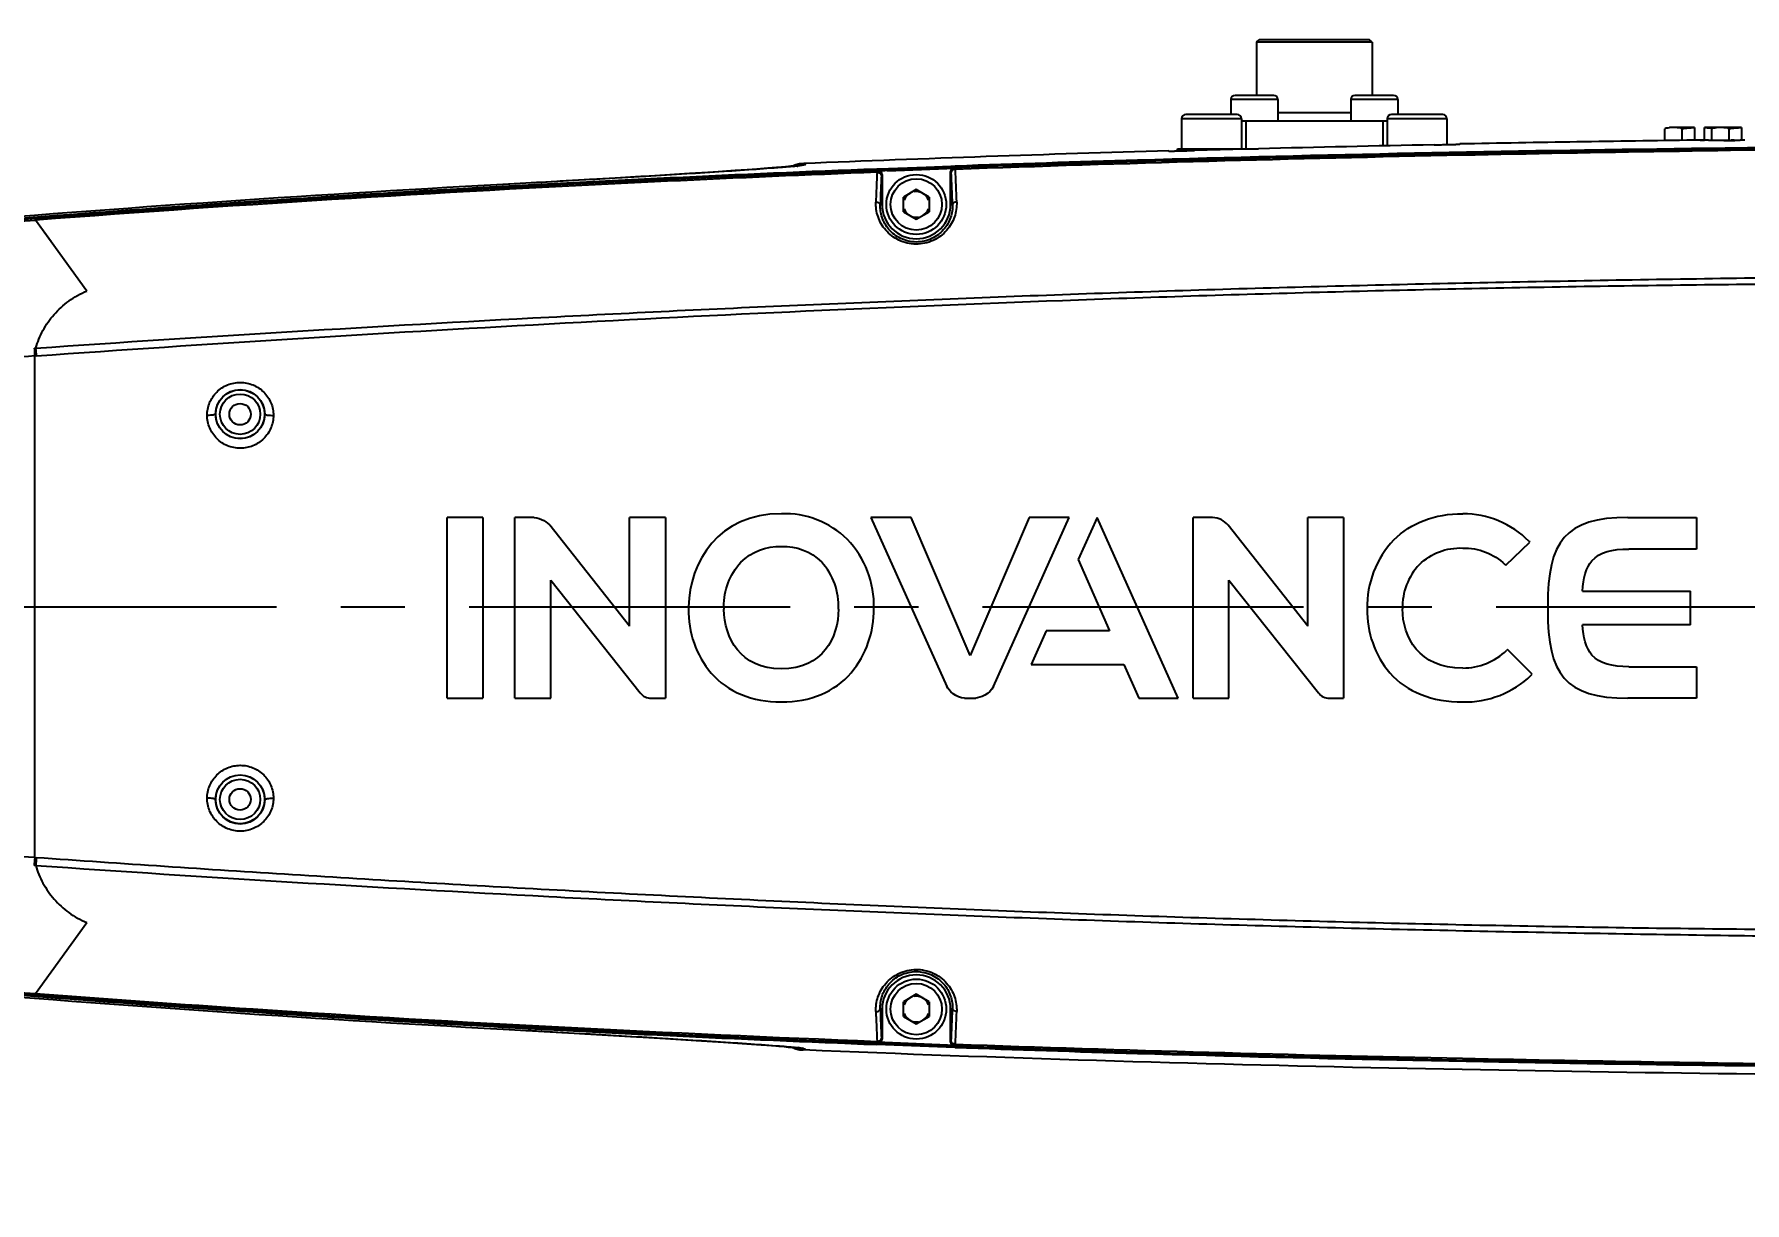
# Model space of a CAD drawing. Header units: millimetres. Extents: x 5828 to 6704, y 123 to 421.
# Drawn here: x 6557.92 to 6567.92, y 354.29 to 361.11 of the extents above; entities that cross this region are included whole.
import ezdxf

# ---------------------------------------------------------------- set-up
doc = ezdxf.new("R2010")
doc.units = ezdxf.units.MM
doc.linetypes.add('CENTER', pattern=[0.6, 0.375, -0.075, 0.075, -0.075])
for name, color, linetype in [('中心线', 7, 'Continuous'), ('外形图', 7, 'Continuous'), ('尺寸标注', 7, 'Continuous'), ('运动范围', 7, 'Continuous')]:
    doc.layers.add(name, color=color, linetype=linetype)
doc.styles.add('微软雅黑', font='msyh.ttc', dxfattribs={"height": 1.5})
doc.dimstyles.new('尺寸标注_1_20比例', dxfattribs={"dimtxt": 1.5, "dimasz": 1.25, "dimexe": 0.5, "dimexo": 0.4, "dimgap": 0.5, "dimtad": 1, "dimdec": 1, "dimlfac": 20, "dimdsep": 46, "dimtxsty": '微软雅黑', "dimcen": 0.09, "dimadec": 0, "dimazin": 0, "dimtp": 0.01, "dimtm": 0.01, "dimtfac": 1, "dimtdec": 1, "dimtofl": 0, "dimtmove": 0, "dimatfit": 3, "dimfxl": 1, "dimtolj": 1, "dimarcsym": 0})

# ---------------------------------------------------------------- blocks, each defined once
blk = doc.blocks.new('*D1121')
at = {"layer": 'Defpoints', "color": 0}
for p in [(6578.1257, 376.8637), (6520.5215, 313.0187), (6575.7198, 313.0187)]:
    blk.add_point(p, dxfattribs=at)
at = {"layer": '尺寸标注', "color": 0, "lineweight": -2}
for p, q in [((6577.7257, 376.8637), (6520.0215, 376.8637)), ((6520.5215, 375.6137), (6520.5215, 314.2687)), ((6575.3198, 313.0187), (6520.0215, 313.0187))]:
    blk.add_line(p, q, dxfattribs=at)
at = {"layer": '尺寸标注', "color": 0}
for points in [[(6520.7298, 375.6137), (6520.3132, 375.6137), (6520.5215, 376.8637)], [(6520.3132, 314.2687), (6520.7298, 314.2687), (6520.5215, 313.0187)]]:
    blk.add_solid(points, dxfattribs=at)
at = {"layer": '尺寸标注', "color": 0, "insert": (6519.2425, 344.9412), "char_height": 1.5, "attachment_point": 5, "rotation": 90, "style": '微软雅黑'}
blk.add_mtext('\\A1;1276.9', dxfattribs=at)
blk = doc.blocks.new('*D1122')
at = {"layer": 'Defpoints', "color": 0}
for p in [(6578.1257, 376.8637), (6512.573, 295.837), (6562.039, 295.837)]:
    blk.add_point(p, dxfattribs=at)
at = {"layer": '尺寸标注', "color": 0, "lineweight": -2}
for p, q in [((6577.7257, 376.8637), (6512.073, 376.8637)), ((6512.573, 375.6137), (6512.573, 297.087)), ((6561.639, 295.837), (6512.073, 295.837))]:
    blk.add_line(p, q, dxfattribs=at)
at = {"layer": '尺寸标注', "color": 0}
for points in [[(6512.7814, 375.6137), (6512.3647, 375.6137), (6512.573, 376.8637)], [(6512.3647, 297.087), (6512.7814, 297.087), (6512.573, 295.837)]]:
    blk.add_solid(points, dxfattribs=at)
at = {"layer": '尺寸标注', "color": 0, "insert": (6511.2935, 337.1476), "char_height": 1.5, "attachment_point": 5, "rotation": 90, "style": '微软雅黑'}
blk.add_mtext('\\A1;1620.5', dxfattribs=at)

msp = doc.modelspace()

# ---------------------------------------------------------------- linework, layer by layer
at = {"layer": '中心线', "linetype": 'CENTER', "ltscale": 5}
msp.add_line((6551.4631, 357.7687), (6583.6525, 357.7687), dxfattribs=at)
at = {"layer": '外形图', "color": 7, "linetype": 'Continuous'}
for p, q in [((6565.0632, 361.0662), (6565.0782, 361.0812)), ((6565.0632, 361.0662), (6565.0632, 360.7562)), ((6565.7382, 361.0662), (6565.0632, 361.0662)), ((6565.7232, 361.0812), (6565.0782, 361.0812)), ((6565.7382, 361.0662), (6565.7232, 361.0812)), ((6565.7382, 361.0662), (6565.7382, 360.7562)), ((6565.1633, 360.7562), (6564.9382, 360.7562)), ((6565.8633, 360.7562), (6565.6382, 360.7562)), ((6564.9508, 360.6437), (6564.6507, 360.6437)), ((6564.9132, 360.7312), (6564.9132, 360.6437)), ((6565.1882, 360.7312), (6564.9132, 360.7312)), ((6565.1882, 360.7312), (6565.1882, 360.6062)), ((6565.1882, 360.6562), (6565.6132, 360.6562)), ((6565.6132, 360.7312), (6565.6132, 360.6062)), ((6565.8882, 360.7312), (6565.6132, 360.7312)), ((6566.1508, 360.6437), (6565.8507, 360.6437)), ((6565.8882, 360.7312), (6565.8882, 360.6437)), ((6564.6257, 360.6187), (6564.6257, 360.4437)), ((6564.9757, 360.6187), (6564.6257, 360.6187)), ((6564.9757, 360.6187), (6564.9757, 360.4437)), ((6565.8257, 360.6062), (6564.9757, 360.6062)), ((6565.0007, 360.6062), (6565.0007, 360.4437)), ((6565.8007, 360.6062), (6565.8007, 360.4607)), ((6565.8257, 360.6187), (6565.8257, 360.4613)), ((6566.1757, 360.6187), (6565.8257, 360.6187)), ((6566.1757, 360.6187), (6566.1757, 360.4687)), ((6567.4486, 360.4911), (6567.4486, 360.5615)), ((6567.6207, 360.5687), (6567.4757, 360.5687)), ((6567.5497, 360.4932), (6567.5497, 360.5615)), ((6567.6207, 360.5684), (6567.6207, 360.4937)), ((6567.8957, 360.5687), (6567.6807, 360.5687)), ((6567.6807, 360.4937), (6567.6807, 360.5684)), ((6567.7236, 360.4948), (6567.7236, 360.5615)), ((6567.8247, 360.4953), (6567.8247, 360.5615)), ((6567.8957, 360.5684), (6567.8957, 360.496)), ((6564.6007, 360.4315), (6564.6007, 360.4437)), ((6564.6007, 360.4437), (6565.0749, 360.4437)), ((6565.0749, 360.4438), (6564.7007, 360.434)), ((6564.7507, 360.4437), (6564.7507, 360.4353)), ((6567.7032, 360.4952), (6567.6199, 360.4942)), ((6567.6807, 360.4949), (6567.6199, 360.4942)), ((6567.6547, 360.4946), (6567.6808, 360.4949)), ((6567.7923, 360.495), (6567.7944, 360.495)), ((6567.7925, 360.4924), (6567.8565, 360.4932)), ((6567.8314, 360.4931), (6567.7925, 360.4926)), ((6567.7925, 360.4924), (6567.8245, 360.493)), ((6567.7925, 360.4926), (6567.7925, 360.4924)), ((6567.7944, 360.495), (6567.7999, 360.4951)), ((6567.8245, 360.493), (6567.8565, 360.493)), ((6567.8534, 360.4949), (6567.8367, 360.4947)), ((6567.8885, 360.4938), (6567.8534, 360.4934)), ((6567.8565, 360.493), (6567.8885, 360.4936)), ((6567.8565, 360.4932), (6567.8885, 360.4936)), ((6567.888, 360.4959), (6567.8953, 360.496)), ((6567.8885, 360.4936), (6567.8885, 360.4938)), ((6567.8953, 360.496), (6567.9153, 360.4962)), ((6562.2644, 360.3331), (6562.2009, 360.3283)), ((6562.2598, 360.334), (6562.2088, 360.33)), ((6562.2877, 360.3364), (6562.2598, 360.334)), ((6562.3145, 360.3371), (6562.2644, 360.3331)), ((6562.311, 360.3385), (6562.2877, 360.3364)), ((6562.33, 360.3403), (6562.311, 360.3385)), ((6562.3414, 360.3395), (6562.3145, 360.3371)), ((6562.3632, 360.3415), (6562.3414, 360.3395)), ((6562.3663, 360.3479), (6562.353, 360.3405)), ((6562.3858, 360.3545), (6562.3663, 360.3479)), ((6562.3732, 360.345), (6562.3699, 360.3422)), ((6562.4036, 360.3569), (6562.3858, 360.3545)), ((6562.4026, 360.3472), (6562.3978, 360.3456)), ((6562.3985, 360.3457), (6562.3978, 360.3456)), ((6562.4188, 360.3575), (6562.4036, 360.3569)), ((6562.4096, 360.3475), (6562.4161, 360.3496)), ((6562.4161, 360.3496), (6562.4226, 360.3516)), ((6562.4242, 360.353), (6562.419, 360.3519)), ((6562.4226, 360.3516), (6562.4291, 360.3533)), ((6562.4242, 360.3531), (6562.4292, 360.3533)), ((6562.8454, 360.3256), (6563.2783, 360.3418)), ((6563.3002, 360.3415), (6562.8562, 360.3249)), ((6563.2783, 360.3418), (6563.2985, 360.3425)), ((6563.2787, 360.3353), (6563.2998, 360.3361)), ((6563.2985, 360.3425), (6563.3034, 360.3427)), ((6563.2998, 360.3361), (6563.3038, 360.3328)), ((6563.3034, 360.3416), (6563.3002, 360.3415)), ((6560.8608, 360.2466), (6560.6613, 360.2355)), ((6560.702, 360.2377), (6560.6613, 360.2355)), ((6560.6613, 360.2355), (6560.6613, 360.2354)), ((6561.1019, 360.2603), (6560.8166, 360.2441)), ((6561.3162, 360.2728), (6560.9944, 360.254)), ((6561.2174, 360.2667), (6561.1078, 360.2604)), ((6561.5484, 360.2866), (6561.2174, 360.2667)), ((6561.4247, 360.2788), (6561.323, 360.2728)), ((6561.6167, 360.2903), (6561.4247, 360.2788)), ((6561.7505, 360.2991), (6561.5484, 360.2866)), ((6561.7935, 360.3012), (6561.6167, 360.2903)), ((6561.8938, 360.3082), (6561.7505, 360.2991)), ((6561.9527, 360.3114), (6561.7935, 360.3012)), ((6562.0184, 360.3165), (6561.8938, 360.3082)), ((6562.0901, 360.3205), (6561.9527, 360.3114)), ((6562.1233, 360.3238), (6562.0184, 360.3165)), ((6562.2009, 360.3283), (6562.0901, 360.3205)), ((6562.2088, 360.33), (6562.1233, 360.3238)), ((6562.8562, 360.3249), (6562.8454, 360.3245)), ((6562.8458, 360.3156), (6562.8498, 360.3193)), ((6562.8458, 360.3156), (6562.8461, 360.3066)), ((6563.3038, 360.3319), (6562.8459, 360.3124)), ((6562.8717, 360.2907), (6562.8757, 360.2943)), ((6562.8757, 360.2943), (6562.8757, 360.1187)), ((6562.9076, 360.315), (6563.3038, 360.3315)), ((6563.2757, 360.1187), (6563.2757, 360.3111)), ((6563.2757, 360.3111), (6563.2797, 360.3078)), ((6563.0757, 360.2053), (6563.0007, 360.162)), ((6563.0007, 360.0754), (6563.0007, 360.162)), ((6563.1507, 360.162), (6563.0757, 360.2053)), ((6563.1507, 360.162), (6563.1507, 360.0754)), ((6562.8649, 360.1187), (6562.8757, 360.1187)), ((6563.0007, 360.0754), (6563.0757, 360.0321)), ((6563.0757, 360.0321), (6563.1507, 360.0754)), ((6563.2757, 360.1187), (6563.2871, 360.1187)), ((6558.2306, 359.6129), (6557.9312, 360.0277)), ((6558.0241, 359.899), (6557.9312, 360.0277)), ((6557.9257, 356.3035), (6557.9257, 359.2343)), ((6560.3359, 357.2354), (6560.3359, 358.2903)), ((6560.544, 358.2903), (6560.3359, 358.2903)), ((6560.544, 358.2903), (6560.544, 357.2354)), ((6560.7302, 357.2346), (6560.7302, 358.2895)), ((6560.8441, 358.2895), (6560.7302, 358.2895)), ((6561.3999, 357.6561), (6560.9345, 358.2449)), ((6561.3999, 357.6561), (6561.3999, 358.2911)), ((6561.6096, 358.2911), (6561.3999, 358.2911)), ((6561.6096, 358.2911), (6561.6096, 357.2346)), ((6562.8108, 358.2903), (6563.2536, 357.303)), ((6563.0453, 358.2903), (6562.8108, 358.2903)), ((6563.39, 357.4842), (6563.0453, 358.2903)), ((6563.7348, 358.2903), (6563.39, 357.4842)), ((6563.5264, 357.3027), (6563.9694, 358.2903)), ((6563.9694, 358.2903), (6563.7348, 358.2903)), ((6564.1321, 358.2903), (6564.0221, 358.0451)), ((6564.6053, 357.2354), (6564.1321, 358.2903)), ((6564.6926, 357.2346), (6564.6926, 358.2895)), ((6564.8065, 358.2895), (6564.6926, 358.2895)), ((6565.3623, 357.6561), (6564.8969, 358.2449)), ((6565.3623, 357.6561), (6565.3623, 358.2911)), ((6565.572, 358.2911), (6565.3623, 358.2911)), ((6565.572, 358.2911), (6565.572, 357.2346)), ((6567.233, 358.2903), (6567.6327, 358.2903)), ((6567.6327, 358.2903), (6567.6327, 358.1063)), ((6566.5192, 358.0111), (6566.6596, 358.1467)), ((6566.6596, 358.1467), (6566.6549, 358.1515)), ((6564.0221, 358.0451), (6564.204, 357.6281)), ((6567.6327, 358.1063), (6567.2377, 358.1063)), ((6566.5146, 358.0156), (6566.5192, 358.0111)), ((6560.9399, 357.2346), (6560.9399, 357.9244)), ((6560.9399, 357.9244), (6561.4622, 357.2665)), ((6564.9023, 357.2346), (6564.9023, 357.9244)), ((6564.9023, 357.9244), (6565.4246, 357.2665)), ((6566.967, 357.8608), (6567.5984, 357.8608)), ((6567.5984, 357.6643), (6567.5984, 357.8608)), ((6566.7642, 357.776), (6566.7641, 357.7626)), ((6566.7641, 357.7626), (6566.7642, 357.7491)), ((6567.5984, 357.6643), (6566.967, 357.6643)), ((6563.835, 357.6281), (6563.747, 357.4318)), ((6564.204, 357.6281), (6563.835, 357.6281)), ((6566.5297, 357.5192), (6566.525, 357.5145)), ((6566.6729, 357.3743), (6566.5297, 357.5192)), ((6563.747, 357.4318), (6564.2887, 357.4318)), ((6564.2887, 357.4318), (6564.3765, 357.2354)), ((6566.6682, 357.3697), (6566.6729, 357.3743)), ((6567.2377, 357.4189), (6567.6327, 357.4189)), ((6567.6327, 357.4189), (6567.6327, 357.2349)), ((6560.3359, 357.2354), (6560.544, 357.2354)), ((6563.3577, 357.2357), (6563.4225, 357.2357)), ((6564.3765, 357.2354), (6564.6053, 357.2354)), ((6567.6327, 357.2349), (6567.233, 357.2349)), ((6560.7302, 357.2346), (6560.9399, 357.2346)), ((6561.5272, 357.2346), (6561.6096, 357.2346)), ((6564.6926, 357.2346), (6564.9023, 357.2346)), ((6565.4897, 357.2346), (6565.572, 357.2346)), ((6557.9312, 355.5098), (6558.2306, 355.9245)), ((6563.0757, 355.5053), (6563.0007, 355.462)), ((6563.0007, 355.3754), (6563.0007, 355.462)), ((6563.1507, 355.462), (6563.0757, 355.5053)), ((6563.1507, 355.462), (6563.1507, 355.3754)), ((6562.8757, 355.4187), (6562.8649, 355.4187)), ((6562.8757, 355.4187), (6562.8757, 355.2432)), ((6563.0007, 355.3754), (6563.0757, 355.3321)), ((6563.0757, 355.3321), (6563.1507, 355.3754)), ((6563.2757, 355.2263), (6563.2757, 355.4187)), ((6563.2871, 355.4187), (6563.2757, 355.4187)), ((6560.6614, 355.302), (6560.6614, 355.3019)), ((6560.6614, 355.302), (6560.7, 355.2999)), ((6560.6614, 355.3019), (6561.0403, 355.2809)), ((6560.9109, 355.288), (6561.4069, 355.2597)), ((6561.2004, 355.2715), (6561.4132, 355.259)), ((6561.4069, 355.2597), (6561.6263, 355.2466)), ((6561.4132, 355.259), (6561.6097, 355.2471)), ((6561.6097, 355.2471), (6561.7898, 355.2359)), ((6561.6263, 355.2466), (6561.826, 355.2342)), ((6562.8757, 355.2432), (6562.8717, 355.2468)), ((6561.7898, 355.2359), (6561.9503, 355.2255)), ((6561.826, 355.2342), (6561.9604, 355.2256)), ((6561.9503, 355.2255), (6562.086, 355.2163)), ((6561.9604, 355.2256), (6562.0783, 355.2178)), ((6562.0783, 355.2178), (6562.1773, 355.2109)), ((6562.086, 355.2163), (6562.169, 355.2104)), ((6562.169, 355.2104), (6562.2361, 355.2053)), ((6562.1773, 355.2109), (6562.2563, 355.205)), ((6562.2361, 355.2053), (6562.2726, 355.2024)), ((6562.2563, 355.205), (6562.2988, 355.2016)), ((6562.3531, 355.1969), (6562.3664, 355.1895)), ((6562.3664, 355.1895), (6562.3859, 355.183)), ((6562.3732, 355.1925), (6562.3699, 355.1953)), ((6562.3859, 355.183), (6562.4036, 355.1806)), ((6562.4189, 355.1801), (6562.4036, 355.1806)), ((6562.4036, 355.1806), (6562.4036, 355.1806)), ((6562.4189, 355.1799), (6562.4036, 355.1806)), ((6562.4161, 355.1878), (6562.4096, 355.19)), ((6562.4119, 355.1875), (6562.4191, 355.1856)), ((6562.4174, 355.1821), (6562.42, 355.183)), ((6562.4174, 355.1821), (6562.42, 355.1828)), ((6562.4191, 355.1856), (6562.4254, 355.1842)), ((6562.4241, 355.1844), (6562.4292, 355.1842)), ((6562.8454, 355.213), (6563.3002, 355.196)), ((6562.9087, 355.2095), (6562.8454, 355.2119)), ((6562.8461, 355.2309), (6562.8458, 355.2218)), ((6562.8498, 355.2182), (6562.8458, 355.2218)), ((6563.3038, 355.206), (6562.8459, 355.225)), ((6562.8707, 355.224), (6563.3038, 355.2056)), ((6563.3034, 355.1948), (6562.9087, 355.2095)), ((6563.2797, 355.2296), (6563.2757, 355.2263)), ((6563.2998, 355.2014), (6563.2787, 355.2021)), ((6563.3038, 355.2047), (6563.2998, 355.2014)), ((6563.3002, 355.196), (6563.3034, 355.1959))]:
    msp.add_line(p, q, dxfattribs=at)
for points in [[(6562.3586, 360.3436), (6562.3553, 360.3432), (6562.3505, 360.3425), (6562.3447, 360.3419), (6562.3379, 360.3411), (6562.33, 360.3403)], [(6562.3801, 360.3433), (6562.3723, 360.3424), (6562.3632, 360.3415)], [(6562.3978, 360.3456), (6562.3957, 360.3453), (6562.3918, 360.3447), (6562.3866, 360.344), (6562.3801, 360.3433)], [(6562.419, 360.3518), (6562.4121, 360.35), (6562.4026, 360.3472)], [(6562.4242, 360.3528), (6562.4258, 360.3531), (6562.4275, 360.3532), (6562.4292, 360.3533)], [(6562.2726, 355.2024), (6562.303, 355.1997), (6562.316, 355.1985), (6562.3275, 355.1974), (6562.3374, 355.1964), (6562.3458, 355.1955), (6562.3524, 355.1947), (6562.3575, 355.194)], [(6562.2988, 355.2016), (6562.3339, 355.1987), (6562.3488, 355.1973), (6562.3618, 355.1961), (6562.3729, 355.195), (6562.3821, 355.194), (6562.3893, 355.1931), (6562.3946, 355.1924), (6562.3979, 355.1918)], [(6562.3978, 355.1919), (6562.4025, 355.1903), (6562.4119, 355.1875)]]:
    msp.add_lwpolyline(points, dxfattribs=at)
for centre, radius in [((6563.0757, 360.1187), 0.175), ((6563.0757, 360.1187), 0.15), ((6559.1256, 358.8943), 0.1436), ((6559.1257, 358.8937), 0.1426), ((6559.1257, 358.8937), 0.1176), ((6559.1257, 358.8937), 0.0625), ((6559.1256, 356.6432), 0.1436), ((6559.1257, 356.6437), 0.1426), ((6559.1257, 356.6437), 0.1176), ((6559.1257, 356.6437), 0.0625), ((6563.0757, 355.4187), 0.175), ((6563.0757, 355.4187), 0.15)]:
    msp.add_circle(centre, radius, dxfattribs=at)
for centre, radius, start, end in [((6564.9382, 360.7312), 0.025, 90, 180), ((6565.1632, 360.7312), 0.025, 0, 90), ((6565.6382, 360.7312), 0.025, 90, 180), ((6565.8632, 360.7312), 0.025, 0, 90), ((6564.6507, 360.6187), 0.025, 90, 180), ((6564.9507, 360.6187), 0.025, 0, 90), ((6565.8507, 360.6187), 0.025, 90, 180), ((6566.1507, 360.6187), 0.025, 0, 90), ((6567.4833, 360.3133), 0.2569, 76.47494, 77.20136), ((6567.4831, 360.3136), 0.2567, 74.96962, 76.41896), ((6567.7583, 360.3133), 0.2569, 76.47494, 77.20136), ((6567.7581, 360.3136), 0.2567, 74.96962, 76.41896), ((6570.2161, 161.0286), 199.4328, 90.449567, 91.986353), ((6570.1428, 160.8195), 199.6415, 90.728618, 91.657574), ((6564.2397, 377.0488), 16.6212, 271.28509, 271.58927), ((6569.9331, 168.6495), 191.8559, 91.144566, 91.450999), ((6570.5001, 139.2304), 221.2825, 90.74577, 91.100396), ((6570.961, 104.5811), 255.8857, 90.517193, 90.751681), ((6567.7073, 370.3994), 9.9048, 270.08215, 270.49163), ((6562.4058, 360.3068), 0.0502, 117.82463, 130.47462), ((6562.3752, 360.2987), 0.0463, 77.74382, 92.44573), ((6562.2784, 361.2775), 0.9399, 276.17119, 276.56823), ((6562.4116, 360.2978), 0.0497, 105.13122, 108.91522), ((6562.4116, 360.2975), 0.05, 92.35694, 105.11462), ((6562.4256, 360.3042), 0.0488, 104.95538, 118.08921), ((6562.4055, 360.3104), 0.0466, 83.81343, 92.41293), ((6562.426, 360.3026), 0.0504, 98.11691, 104.91532), ((6569.0146, 201.7093), 158.7853, 91.610936, 92.380689), ((6562.4264, 360.3004), 0.0527, 92.37646, 98.12922), ((6568.8078, 207.0214), 153.4136, 92.065437, 92.225738), ((6563.3047, 360.3078), 0.025, 92.19599, 179.88229), ((6569.1611, 197.01), 163.4377, 91.680538, 92.053937), ((6566.7963, 246.5175), 113.8833, 93.088043, 94.854419), ((6567.7417, 230.8328), 129.5753, 92.165418, 94.342306), ((6568.1664, 222.6503), 137.7781, 92.213303, 93.21837), ((6562.8467, 360.2906), 0.025, 0.13148, 92.07969), ((6591.2968, 359.0731), 28.4511, 177.54731, 177.89386), ((6536.4517, 359.157), 26.8526, 2.05251, 2.45633), ((6532.7483, 359.0195), 30.5836, 2.08631, 2.44403), ((6566.4661, 250.7299), 109.6464, 93.808251, 94.987376), ((6567.2918, 238.6051), 121.7993, 93.22898, 93.816966), ((6563.0757, 360.1187), 0.075, 120, 160.00237), ((6563.0757, 360.1187), 0.075, 19.99763, 100.00237), ((6566.0762, 254.2892), 106.0603, 94.404589, 94.944699), ((6563.0757, 360.1187), 0.2, 180, 0), ((6563.0757, 360.1187), 0.075, 199.99763, 280.00237), ((6563.0757, 360.1187), 0.075, 300, 340.00237), ((6566.2872, 359.7941), 8.3802, 183.52315, 183.83264), ((6568.6883, 360.098), 10.7881, 184.35019, 184.5905), ((6562.3038, 357.7841), 0.5287, 45.71488, 91.7747), ((6564.8065, 358.1757), 0.1139, 37.45129, 90.02347), ((6566.2687, 357.7693), 0.5433, 44.71223, 90.10433), ((6562.2606, 357.7722), 0.5679, 358.60114, 43.43615), ((6566.2772, 357.7681), 0.5683, 136.48542, 181.13594), ((6562.2385, 357.7722), 0.3835, 357.49806, 42.32449), ((6566.2803, 357.7663), 0.3648, 136.79066, 181.46675), ((6562.3104, 357.7447), 0.5654, 178.77346, 220.01161), ((6562.3794, 357.7568), 0.6343, 178.92621, 179.99968), ((6562.3477, 357.7739), 0.3964, 180.74784, 182.87104), ((6562.2475, 357.7532), 0.5809, 320.50522, 0.50898), ((6566.2739, 357.7468), 0.5649, 178.97848, 220.18158), ((6566.2655, 357.7871), 0.3763, 270.34649, 313.59583), ((6566.2805, 357.7705), 0.5576, 268.68909, 314.04952), ((6561.5272, 357.3168), 0.0822, 217.67177, 270.0323), ((6565.4896, 357.3169), 0.0823, 217.71143, 270.01354), ((6566.2882, 355.7432), 8.3813, 176.16717, 176.47661), ((6567.0097, 355.6969), 9.0951, 176.18006, 176.4654), ((6566.4705, 464.8618), 109.7008, 265.01282, 266.200457), ((6567.7247, 485.7453), 130.6032, 265.260905, 265.699541), ((6566.1132, 461.6999), 106.5134, 265.05645, 265.594262), ((6567.0027, 471.9962), 116.8666, 265.168242, 266.889555), ((6563.0757, 355.4187), 0.2, 0, 180), ((6567.7383, 484.6445), 129.5151, 265.657188, 267.835088), ((6563.0757, 355.4187), 0.075, 120, 160.00237), ((6563.0757, 355.4187), 0.075, 19.99763, 100.00237), ((6567.2957, 476.9976), 121.8646, 266.191437, 266.770696), ((6590.3165, 356.4253), 27.4701, 182.09996, 182.4589), ((6563.0757, 355.4187), 0.075, 199.99763, 280.00237), ((6563.0757, 355.4187), 0.075, 300, 340.00237), ((6535.3731, 356.423), 27.9321, 357.55141, 357.93963), ((6536.836, 356.3563), 26.4928, 357.52836, 357.9413), ((6568.1662, 492.8849), 137.7757, 266.781421, 267.786703), ((6562.8467, 355.2468), 0.025, 267.92027, 359.87007), ((6562.3751, 355.2389), 0.0464, 267.6067, 282.23726), ((6562.4057, 355.2306), 0.0501, 229.52511, 267.56728), ((6562.3117, 354.5479), 0.65, 82.8342, 83.52045), ((6562.4116, 355.2396), 0.0497, 251.08474, 254.87166), ((6562.4117, 355.2399), 0.05, 254.88831, 267.63257), ((6562.4055, 355.2269), 0.0463, 267.58768, 276.20717), ((6562.4055, 355.2271), 0.0466, 276.26888, 284.83843), ((6562.4875, 355.4161), 0.2392, 252.64565, 255.89429), ((6568.8078, 508.516), 153.4136, 267.774262, 267.934563), ((6563.3047, 355.2297), 0.025, 180.11889, 267.80407), ((6570.2161, 554.5089), 199.4329, 268.013647, 269.550434), ((6569.1609, 518.5242), 163.4345, 267.946061, 268.3193), ((6570.1421, 554.6867), 199.6101, 268.342233, 269.27073), ((6570.9606, 610.9131), 255.8424, 269.247714, 269.482822)]:
    msp.add_arc(centre, radius, start, end, dxfattribs=at)
for points in [[(6567.4656, 360.5654), (6567.4599, 360.5643), (6567.4542, 360.563), (6567.4486, 360.5615)], [(6567.4992, 360.5687), (6567.4879, 360.5687), (6567.4766, 360.5675), (6567.4656, 360.5654)], [(6567.5402, 360.5638), (6567.5268, 360.5669), (6567.5129, 360.5687), (6567.4992, 360.5687)], [(6567.6807, 360.5684), (6567.6884, 360.5681), (6567.696, 360.5673), (6567.7036, 360.5666)], [(6567.7036, 360.5666), (6567.7115, 360.5659), (6567.7194, 360.5653), (6567.7273, 360.5644)], [(6567.7406, 360.5654), (6567.7349, 360.5643), (6567.7292, 360.563), (6567.7236, 360.5615)], [(6567.7742, 360.5687), (6567.7629, 360.5687), (6567.7516, 360.5675), (6567.7406, 360.5654)], [(6567.8152, 360.5638), (6567.8018, 360.5669), (6567.7879, 360.5687), (6567.7742, 360.5687)], [(6562.3559, 360.341), (6562.3583, 360.342), (6562.3608, 360.3429), (6562.3634, 360.3435)], [(6562.3634, 360.3435), (6562.3666, 360.3443), (6562.3699, 360.3448), (6562.3732, 360.345)], [(6562.4036, 360.3569), (6562.3962, 360.3566), (6562.3888, 360.3546), (6562.3824, 360.3512)], [(6562.4242, 360.3531), (6562.4199, 360.3549), (6562.4152, 360.3562), (6562.4106, 360.3567)], [(6562.8627, 360.3162), (6562.8588, 360.3183), (6562.8542, 360.3194), (6562.8498, 360.3193)], [(6563.2789, 360.3234), (6563.2769, 360.3197), (6563.2757, 360.3154), (6563.2757, 360.3111)], [(6560.8441, 358.2895), (6560.8816, 358.2895), (6560.9231, 358.2598), (6560.9345, 358.2449)], [(6562.2875, 358.3126), (6561.9204, 358.3126), (6561.7502, 358.0329), (6561.7453, 357.7687)], [(6565.8651, 358.1594), (6565.9648, 358.2596), (6566.104, 358.3126), (6566.2678, 358.3126)], [(6567.233, 358.2903), (6566.8652, 358.2903), (6566.7642, 358.1494), (6566.7642, 357.776)], [(6562.0505, 358.0286), (6562.1141, 358.0919), (6562.1978, 358.1245), (6562.2875, 358.1208)], [(6562.2875, 358.1208), (6562.3761, 358.1245), (6562.4589, 358.0927), (6562.5221, 358.0305)], [(6566.0145, 358.016), (6566.0834, 358.0819), (6566.1725, 358.1157), (6566.2678, 358.1119)], [(6566.2678, 358.1119), (6566.3607, 358.1135), (6566.4473, 358.0797), (6566.5146, 358.0156)], [(6566.967, 357.8608), (6566.9712, 357.934), (6566.9876, 357.998), (6567.0228, 358.0381)], [(6567.0228, 358.0381), (6567.0674, 358.089), (6567.1406, 358.1063), (6567.2377, 358.1063)], [(6561.9513, 357.7687), (6561.9501, 357.8656), (6561.9846, 357.9565), (6562.0505, 358.0286)], [(6562.2875, 357.4063), (6562.0467, 357.4063), (6561.9562, 357.586), (6561.9518, 357.7541)], [(6562.6217, 357.7555), (6562.6187, 357.5867), (6562.5294, 357.4063), (6562.2875, 357.4063)], [(6566.2678, 357.4107), (6566.0104, 357.4107), (6565.9171, 357.5896), (6565.9157, 357.7569)], [(6566.7642, 357.7491), (6566.7642, 357.3757), (6566.8652, 357.2349), (6567.233, 357.2349)], [(6567.0228, 357.487), (6566.9875, 357.5272), (6566.9712, 357.5911), (6566.967, 357.6643)], [(6567.2377, 357.4189), (6567.1406, 357.4189), (6567.0674, 357.4361), (6567.0228, 357.487)], [(6561.8774, 357.3812), (6561.9743, 357.2711), (6562.1161, 357.213), (6562.2875, 357.213)], [(6562.2875, 357.213), (6562.458, 357.213), (6562.5991, 357.272), (6562.6957, 357.3837)], [(6565.8422, 357.3823), (6565.9408, 357.2715), (6566.088, 357.213), (6566.2678, 357.213)], [(6563.3577, 357.2357), (6563.3083, 357.2357), (6563.2636, 357.2805), (6563.2536, 357.303)], [(6563.5264, 357.3027), (6563.5064, 357.258), (6563.4471, 357.2357), (6563.4225, 357.2357)], [(6562.8722, 355.2303), (6562.8744, 355.2342), (6562.8757, 355.2387), (6562.8757, 355.2432)], [(6562.3559, 355.1965), (6562.3584, 355.1955), (6562.3609, 355.1946), (6562.3635, 355.1939)], [(6562.3635, 355.1939), (6562.3666, 355.1931), (6562.3699, 355.1926), (6562.3732, 355.1925)], [(6562.4254, 355.1842), (6562.4177, 355.1845), (6562.4098, 355.1865), (6562.4029, 355.1901)], [(6563.2876, 355.205), (6563.2913, 355.2028), (6563.2956, 355.2015), (6563.2998, 355.2014)]]:
    msp.add_open_spline(points, degree=3, dxfattribs=at)
for points, knots in [([(6567.5497, 360.5615), (6567.5615, 360.5631), (6567.5851, 360.5655), (6567.6088, 360.5679), (6567.6207, 360.5684)], [0, 0, 0, 0, 0.499973, 1, 1, 1, 1]), ([(6567.8247, 360.5615), (6567.8365, 360.5631), (6567.8601, 360.5655), (6567.8838, 360.5679), (6567.8957, 360.5684)], [0, 0, 0, 0, 0.499973, 1, 1, 1, 1]), ([(6568.6513, 360.4553), (6567.7609, 360.4422), (6565.9781, 360.4146), (6564.1957, 360.3649), (6563.3038, 360.3328)], [0, 0, 0, 0, 0.499426, 1, 1, 1, 1]), ([(6568.6513, 360.4464), (6567.8564, 360.4346), (6566.0737, 360.4073), (6564.2914, 360.3591), (6563.3041, 360.3234)], [0, 0, 0, 0, 0.445904, 1, 1, 1, 1]), ([(6566.1007, 360.4671), (6566.1105, 360.4673), (6566.1296, 360.4677), (6566.1574, 360.4683), (6566.183, 360.4689), (6566.2054, 360.4695), (6566.2217, 360.4699), (6566.2326, 360.4703), (6566.2389, 360.4705), (6566.2437, 360.4707), (6566.2476, 360.4707), (6566.2492, 360.4712), (6566.2507, 360.4708), (6566.2507, 360.4711)], [0, 0, 0, 0, 0.19488, 0.382644, 0.555465, 0.70694, 0.831336, 0.881781, 0.92376, 0.956846, 0.980689, 0.995119, 1, 1, 1, 1]), ([(6567.7032, 360.4948), (6567.7032, 360.4947), (6567.7038, 360.4949), (6567.7045, 360.4947), (6567.706, 360.4947), (6567.709, 360.4946), (6567.7143, 360.4947), (6567.7188, 360.4947), (6567.7215, 360.4947)], [0, 0, 0, 0, 0.016064, 0.063693, 0.142725, 0.252928, 0.565868, 1, 1, 1, 1]), ([(6562.3794, 360.3431), (6562.3418, 360.339), (6562.248, 360.3317), (6562.087, 360.3201), (6561.8897, 360.3071), (6561.5897, 360.2884), (6561.1915, 360.265), (6560.8673, 360.2468), (6560.702, 360.2377)], [0, 0, 0, 0, 0.067446, 0.167936, 0.28813, 0.42043, 0.704386, 1, 1, 1, 1]), ([(6562.4096, 360.3475), (6562.407, 360.3466), (6562.399, 360.3455), (6562.3911, 360.3444), (6562.3859, 360.3438)], [0, 0, 0, 0, 0.345769, 1, 1, 1, 1]), ([(6563.2998, 360.3361), (6563.2956, 360.3359), (6563.2871, 360.3334), (6563.281, 360.3271), (6563.2789, 360.3234)], [0, 0, 0, 0, 0.500053, 1, 1, 1, 1]), ([(6563.3041, 360.3237), (6563.3041, 360.3249), (6563.304, 360.3279), (6563.3039, 360.331), (6563.3038, 360.3328)], [0, 0, 0, 0, 0.397847, 1, 1, 1, 1]), ([(6564.5507, 360.4308), (6564.5507, 360.4305), (6564.5529, 360.4311), (6564.5552, 360.4305), (6564.5608, 360.4309), (6564.5676, 360.4308), (6564.5766, 360.431), (6564.5917, 360.4313), (6564.6039, 360.4315), (6564.6125, 360.4317)], [0, 0, 0, 0, 0.016916, 0.067108, 0.149981, 0.26448, 0.408866, 0.581289, 1, 1, 1, 1]), ([(6562.8454, 360.3245), (6562.3521, 360.3053), (6560.3797, 360.2188), (6558.409, 360.0892), (6556.934, 359.9601)], [0, 0, 0, 0, 0.25007, 1, 1, 1, 1]), ([(6562.8461, 360.307), (6562.4381, 360.291), (6560.7986, 360.2206), (6559.1602, 360.1217), (6557.9312, 360.0271)], [0, 0, 0, 0, 0.248849, 1, 1, 1, 1]), ([(6562.8461, 360.3066), (6562.8455, 360.2924), (6562.8432, 360.2346), (6562.8409, 360.1768), (6562.8394, 360.1331)], [0, 0, 0, 0, 0.244673, 1, 1, 1, 1]), ([(6562.8461, 360.3066), (6562.8522, 360.3065), (6562.863, 360.3045), (6562.8714, 360.2952), (6562.8717, 360.2907)], [0, 0, 0, 0, 0.573551, 1, 1, 1, 1]), ([(6562.8757, 360.2943), (6562.8757, 360.2987), (6562.8733, 360.3077), (6562.8666, 360.3141), (6562.8627, 360.3162)], [0, 0, 0, 0, 0.500063, 1, 1, 1, 1]), ([(6563.3041, 360.3237), (6563.2982, 360.3235), (6563.2878, 360.3213), (6563.28, 360.3122), (6563.2797, 360.3078)], [0, 0, 0, 0, 0.5728, 1, 1, 1, 1]), ([(6563.3117, 360.1329), (6563.3127, 360.1039), (6563.3039, 360.0434), (6563.2564, 359.9616), (6563.176, 359.9014), (6563.0739, 359.8794), (6562.9725, 359.9029), (6562.8935, 359.9634), (6562.8471, 360.0445), (6562.8383, 360.1044), (6562.8394, 360.1331)], [0, 0, 0, 0, 0.11516, 0.236462, 0.366124, 0.502232, 0.637766, 0.765995, 0.885851, 1, 1, 1, 1]), ([(6562.8394, 360.1331), (6562.8428, 360.1331), (6562.8523, 360.1321), (6562.8644, 360.1254), (6562.8649, 360.1187)], [0, 0, 0, 0, 0.335249, 1, 1, 1, 1]), ([(6563.3117, 360.1329), (6563.3084, 360.1328), (6563.2992, 360.1317), (6563.2876, 360.1252), (6563.2871, 360.1187)], [0, 0, 0, 0, 0.335254, 1, 1, 1, 1]), ([(6557.9312, 360.0277), (6557.9311, 360.0297), (6557.9312, 360.0325), (6557.9306, 360.0355), (6557.9309, 360.0362)], [0, 0, 0, 0, 0.712107, 1, 1, 1, 1]), ([(6563.2871, 360.1187), (6563.2882, 360.0931), (6563.2804, 360.0393), (6563.2382, 359.9664), (6563.1663, 359.9124), (6563.0746, 359.8925), (6562.9835, 359.9135), (6562.9127, 359.9676), (6562.8714, 360.04), (6562.8638, 360.0933), (6562.8649, 360.1187)], [0, 0, 0, 0, 0.114184, 0.235091, 0.365036, 0.502103, 0.638592, 0.767191, 0.886708, 1, 1, 1, 1]), ([(6556.9345, 359.9489), (6557.0174, 359.9566), (6557.1836, 359.9689), (6557.4328, 359.9892), (6557.682, 360.0085), (6557.8482, 360.0213), (6557.9312, 360.0277)], [0, 0, 0, 0, 0.24999, 0.499984, 0.74999, 1, 1, 1, 1]), ([(6557.9313, 359.2797), (6558.93, 359.3483), (6560.4289, 359.4389), (6562.1787, 359.5232), (6563.1789, 359.5647), (6564.1791, 359.6034), (6565.1795, 359.6347), (6566.18, 359.6591), (6566.9302, 359.6738), (6567.6801, 359.6864), (6568.4294, 359.6967), (6569.1779, 359.7025), (6569.6766, 359.7032), (6569.9258, 359.7033)], [0, 0, 0, 0, 0.250173, 0.375261, 0.437803, 0.500343, 0.625415, 0.68794, 0.750449, 0.81293, 0.875366, 0.937734, 1, 1, 1, 1]), ([(6557.9348, 359.2345), (6558.933, 359.3053), (6560.9306, 359.4298), (6563.4298, 359.545), (6565.4299, 359.6094), (6566.68, 359.637), (6567.6798, 359.6512), (6568.6783, 359.6597), (6569.4269, 359.6557), (6569.9257, 359.6493)], [0, 0, 0, 0, 0.250154, 0.500301, 0.625362, 0.750388, 0.812868, 0.87531, 1, 1, 1, 1]), ([(6557.9316, 359.2798), (6557.9429, 359.3151), (6557.9702, 359.3855), (6558.036, 359.4798), (6558.1234, 359.5585), (6558.1926, 359.5995), (6558.2306, 359.6129)], [0, 0, 0, 0, 0.240952, 0.486136, 0.7386, 1, 1, 1, 1]), ([(6557.9257, 359.234), (6557.8273, 359.2275), (6557.6305, 359.2143), (6557.3353, 359.1959), (6557.0406, 359.1782), (6556.4694, 359.1425), (6555.9966, 359.1118), (6555.6222, 359.0823)], [0, 0, 0, 0, 0.128193, 0.256345, 0.384328, 0.511854, 1, 1, 1, 1]), ([(6557.9228, 359.2791), (6557.9242, 359.2793), (6557.927, 359.2796), (6557.9299, 359.2794), (6557.9313, 359.2797)], [0, 0, 0, 0, 0.499826, 1, 1, 1, 1]), ([(6557.9348, 359.2346), (6557.9334, 359.2342), (6557.9302, 359.2345), (6557.9272, 359.2341), (6557.9257, 359.234)], [0, 0, 0, 0, 0.50024, 1, 1, 1, 1]), ([(6558.9331, 358.8866), (6558.933, 358.9116), (6558.9429, 358.9623), (6558.986, 359.0265), (6559.0506, 359.0695), (6559.1268, 359.0845), (6559.203, 359.0693), (6559.2673, 359.0263), (6559.3103, 358.9622), (6559.3201, 358.9116), (6559.3201, 358.8866)], [0, 0, 0, 0, 0.1245, 0.24929, 0.374686, 0.500421, 0.62602, 0.751079, 0.875602, 1, 1, 1, 1]), ([(6558.982, 358.8937), (6558.9819, 358.8922), (6558.9754, 358.8902), (6558.9663, 358.8884), (6558.9506, 358.887), (6558.9393, 358.8866), (6558.9331, 358.8866)], [0, 0, 0, 0, 0.095174, 0.312028, 0.628222, 1, 1, 1, 1]), ([(6559.3201, 358.8866), (6559.3201, 358.8616), (6559.3099, 358.8111), (6559.2668, 358.7473), (6559.2024, 358.7046), (6559.1264, 358.6897), (6559.0506, 358.7047), (6558.9863, 358.7475), (6558.9433, 358.8112), (6558.9331, 358.8616), (6558.9331, 358.8866)], [0, 0, 0, 0, 0.12447, 0.249368, 0.374756, 0.500326, 0.625805, 0.750947, 0.875629, 1, 1, 1, 1]), ([(6559.2693, 358.8937), (6559.2693, 358.8931), (6559.2708, 358.8919), (6559.2758, 358.8901), (6559.2862, 358.8882), (6559.3018, 358.8869), (6559.3137, 358.8866), (6559.3201, 358.8866)], [0, 0, 0, 0, 0.034417, 0.097543, 0.31531, 0.631486, 1, 1, 1, 1]), ([(6558.9331, 356.6509), (6558.9331, 356.6758), (6558.9433, 356.7262), (6558.9862, 356.79), (6559.0505, 356.8327), (6559.1263, 356.8478), (6559.2023, 356.8329), (6559.2668, 356.7902), (6559.3099, 356.7264), (6559.3201, 356.6758), (6559.3201, 356.6509)], [0, 0, 0, 0, 0.124346, 0.248962, 0.374081, 0.499542, 0.625132, 0.750545, 0.875506, 1, 1, 1, 1]), ([(6558.982, 356.6437), (6558.9819, 356.6453), (6558.9754, 356.6473), (6558.9663, 356.6491), (6558.9506, 356.6505), (6558.9393, 356.6509), (6558.9331, 356.6509)], [0, 0, 0, 0, 0.095171, 0.312023, 0.628217, 1, 1, 1, 1]), ([(6559.3201, 356.6509), (6559.3202, 356.6259), (6559.3103, 356.5753), (6559.2674, 356.5112), (6559.203, 356.4682), (6559.1269, 356.4529), (6559.0506, 356.468), (6558.986, 356.511), (6558.943, 356.5751), (6558.9331, 356.6258), (6558.9331, 356.6509)], [0, 0, 0, 0, 0.124371, 0.248827, 0.373866, 0.49945, 0.625203, 0.750617, 0.875474, 1, 1, 1, 1]), ([(6559.2693, 356.6437), (6559.2693, 356.6443), (6559.2708, 356.6456), (6559.2758, 356.6474), (6559.2862, 356.6492), (6559.3018, 356.6506), (6559.3137, 356.6509), (6559.3201, 356.6509)], [0, 0, 0, 0, 0.034419, 0.097546, 0.315316, 0.631491, 1, 1, 1, 1]), ([(6557.9257, 356.3035), (6557.729, 356.3173), (6557.3359, 356.3413), (6556.5678, 356.3884), (6555.9968, 356.426), (6555.6223, 356.4551)], [0, 0, 0, 0, 0.256318, 0.511809, 1, 1, 1, 1]), ([(6557.9319, 356.2577), (6557.9305, 356.2581), (6557.9273, 356.2578), (6557.9243, 356.2582), (6557.9228, 356.2583)], [0, 0, 0, 0, 0.50042, 1, 1, 1, 1]), ([(6557.9257, 356.3035), (6557.9272, 356.3034), (6557.9302, 356.303), (6557.9333, 356.3032), (6557.9348, 356.3029)], [0, 0, 0, 0, 0.499761, 1, 1, 1, 1]), ([(6557.9316, 356.2577), (6558.9303, 356.1891), (6560.4292, 356.0985), (6562.1789, 356.0143), (6563.1791, 355.9727), (6564.1793, 355.934), (6565.1797, 355.9028), (6566.1801, 355.8783), (6566.9303, 355.8636), (6567.6801, 355.851), (6568.6786, 355.8374), (6569.4271, 355.8342), (6569.9258, 355.8342)], [0, 0, 0, 0, 0.250173, 0.375261, 0.437804, 0.500344, 0.625415, 0.687941, 0.75045, 0.812931, 0.875366, 1, 1, 1, 1]), ([(6557.9316, 356.2577), (6557.9418, 356.222), (6557.9703, 356.152), (6558.0362, 356.058), (6558.1229, 355.978), (6558.1932, 355.9396), (6558.2306, 355.9245)], [0, 0, 0, 0, 0.240804, 0.486045, 0.738538, 1, 1, 1, 1]), ([(6569.9257, 355.8882), (6569.6765, 355.8844), (6569.3025, 355.882), (6568.8037, 355.88), (6568.3043, 355.8809), (6567.6798, 355.8863), (6566.9301, 355.897), (6566.1801, 355.9113), (6565.18, 355.9362), (6563.9299, 355.9763), (6562.4302, 356.0386), (6560.931, 356.1137), (6559.4324, 356.201), (6558.4339, 356.2678), (6557.9348, 356.3029)], [0, 0, 0, 0, 0.062304, 0.093489, 0.12469, 0.187132, 0.249612, 0.312117, 0.374637, 0.499698, 0.624768, 0.749846, 0.874925, 1, 1, 1, 1]), ([(6562.8394, 355.4043), (6562.8383, 355.4331), (6562.8471, 355.4929), (6562.8934, 355.574), (6562.9723, 355.6346), (6563.0737, 355.658), (6563.1759, 355.6362), (6563.2564, 355.576), (6563.3038, 355.4941), (6563.3127, 355.4336), (6563.3117, 355.4046)], [0, 0, 0, 0, 0.114078, 0.233881, 0.362053, 0.497516, 0.633677, 0.76341, 0.884783, 1, 1, 1, 1]), ([(6562.8649, 355.4187), (6562.8638, 355.4442), (6562.8714, 355.4973), (6562.9125, 355.5696), (6562.9831, 355.6238), (6563.0741, 355.6449), (6563.1659, 355.6252), (6563.238, 355.5713), (6563.2804, 355.4984), (6563.2882, 355.4445), (6563.2871, 355.4187)], [0, 0, 0, 0, 0.113077, 0.232352, 0.360711, 0.497142, 0.634303, 0.764409, 0.885547, 1, 1, 1, 1]), ([(6556.934, 355.5773), (6557.4256, 355.5343), (6559.3937, 355.3764), (6561.3657, 355.2706), (6562.8454, 355.213)], [0, 0, 0, 0, 0.249963, 1, 1, 1, 1]), ([(6557.9312, 355.5098), (6557.9311, 355.5078), (6557.9312, 355.505), (6557.9306, 355.502), (6557.9309, 355.5012)], [0, 0, 0, 0, 0.712093, 1, 1, 1, 1]), ([(6557.9312, 355.5104), (6558.3544, 355.4778), (6559.9913, 355.3608), (6561.6305, 355.2779), (6562.8461, 355.2305)], [0, 0, 0, 0, 0.258655, 1, 1, 1, 1]), ([(6562.8394, 355.4043), (6562.8428, 355.4044), (6562.8523, 355.4054), (6562.8644, 355.412), (6562.8649, 355.4187)], [0, 0, 0, 0, 0.33517, 1, 1, 1, 1]), ([(6562.8394, 355.4043), (6562.8399, 355.3896), (6562.842, 355.3318), (6562.8444, 355.274), (6562.8461, 355.2309)], [0, 0, 0, 0, 0.255267, 1, 1, 1, 1]), ([(6563.3117, 355.4046), (6563.3084, 355.4047), (6563.2992, 355.4058), (6563.2876, 355.4122), (6563.2871, 355.4187)], [0, 0, 0, 0, 0.335098, 1, 1, 1, 1]), ([(6560.7, 355.2999), (6560.8672, 355.2907), (6561.1948, 355.2723), (6561.5968, 355.2486), (6561.8992, 355.2297), (6562.0971, 355.2168), (6562.2567, 355.2051), (6562.3488, 355.1979), (6562.385, 355.1938)], [0, 0, 0, 0, 0.297467, 0.582949, 0.715635, 0.835848, 0.935253, 1, 1, 1, 1]), ([(6562.8461, 355.2309), (6562.8522, 355.231), (6562.863, 355.233), (6562.8714, 355.2422), (6562.8717, 355.2468)], [0, 0, 0, 0, 0.573257, 1, 1, 1, 1]), ([(6562.3928, 355.1928), (6562.3964, 355.1924), (6562.402, 355.1916), (6562.4077, 355.1906), (6562.4096, 355.19)], [0, 0, 0, 0, 0.643458, 1, 1, 1, 1]), ([(6571.5358, 355.0189), (6570.776, 355.0194), (6567.7365, 355.029), (6564.6966, 355.0848), (6562.4189, 355.1799)], [0, 0, 0, 0, 0.249969, 1, 1, 1, 1]), ([(6562.8498, 355.2182), (6562.8542, 355.218), (6562.8632, 355.2201), (6562.8699, 355.2266), (6562.8722, 355.2303)], [0, 0, 0, 0, 0.500064, 1, 1, 1, 1]), ([(6563.2757, 355.2263), (6563.2757, 355.2221), (6563.2779, 355.2136), (6563.2841, 355.2072), (6563.2876, 355.205)], [0, 0, 0, 0, 0.500052, 1, 1, 1, 1]), ([(6563.3041, 355.2138), (6563.2982, 355.214), (6563.2878, 355.2162), (6563.28, 355.2252), (6563.2797, 355.2296)], [0, 0, 0, 0, 0.57261, 1, 1, 1, 1]), ([(6563.3038, 355.2047), (6563.3038, 355.205), (6563.3039, 355.208), (6563.304, 355.211), (6563.3041, 355.2138)], [0, 0, 0, 0, 0.091141, 1, 1, 1, 1]), ([(6563.3038, 355.2047), (6564.1957, 355.1725), (6565.9781, 355.1229), (6567.7609, 355.0951), (6568.6513, 355.0822)], [0, 0, 0, 0, 0.50057, 1, 1, 1, 1]), ([(6563.3041, 355.214), (6564.2914, 355.1783), (6566.0737, 355.1301), (6567.8564, 355.1029), (6568.6513, 355.0911)], [0, 0, 0, 0, 0.554096, 1, 1, 1, 1])]:
    msp.add_open_spline(points, degree=3, knots=knots, dxfattribs=at)
at = {"layer": '运动范围', "color": 7, "linetype": 'Continuous'}
msp.add_arc((6578.1257, 333.0187), 43.845, 350, 224.94335, dxfattribs=at)

# ---------------------------------------------------------------- dimensions: what is measured, and where the dimension line sits
at = {"layer": '尺寸标注'}
dim = msp.add_linear_dim(base=(6512.573, 295.837), p1=(6578.1257, 376.8637), p2=(6562.039, 295.837), angle=90, dimstyle='尺寸标注_1_20比例', dxfattribs=at)
dim.commit()
dim.dimension.update_dxf_attribs({"geometry": '*D1122', "text_midpoint": (6512.573, 337.1476), "dimtype": 160})
dim = msp.add_linear_dim(base=(6520.5215, 313.0187), p1=(6578.1257, 376.8637), p2=(6575.7198, 313.0187), angle=90, dimstyle='尺寸标注_1_20比例', dxfattribs=at)
dim.commit()
dim.dimension.update_dxf_attribs({"geometry": '*D1121', "text_midpoint": (6519.2425, 344.9412)})

doc.saveas('drawing.dxf')
